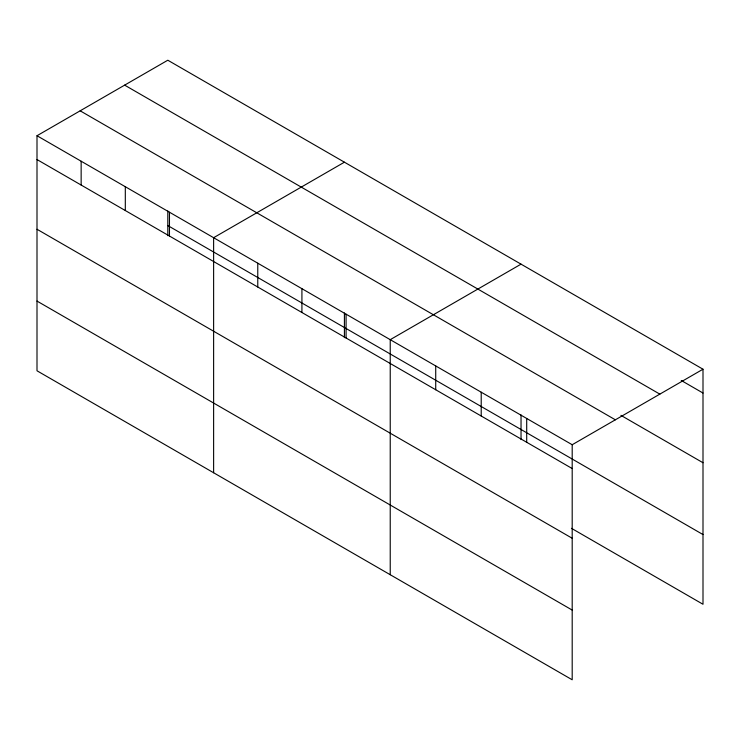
<?xml version="1.0" encoding="UTF-8"?>
<svg xmlns="http://www.w3.org/2000/svg" width="740" height="740" viewBox="0 0 740 740"><rect width="100%" height="100%" fill="white"/><g stroke="black" fill="none" stroke-linecap="round" stroke-linejoin="round"><path stroke-width="1.11" d="M37 135.735L572.196 444.731L572.196 679.783L37 370.786L37 135.735L167.804 60.218L703 369.214L703 604.265L571.465 528.323M344.414 162.19L213.62 237.707L213.62 472.758M521.034 264.152L390.23 339.669L390.23 574.721M572.196 444.731L703 369.214M681.244 380.471L703 393.032M124.635 85.137L659.84 394.133M620.916 415.353L703 462.74M80.16 110.815L615.365 419.811M167.804 225.561L703 534.558M37 159.553L572.196 468.55M37 229.261L572.196 538.258M37 301.078L572.196 610.074M526.704 418.461L526.704 442.279M521.034 414.909L521.034 439.615M481.213 392.2L481.213 416.019M435.721 365.939L435.721 389.758M346.079 314.176L346.079 337.995M344.414 312.946L344.414 337.653M301.92 288.683L301.92 312.502M257.77 263.2L257.77 287.018M169.46 212.214L169.46 236.032M167.804 210.974L167.804 235.681M125.31 186.721L125.31 210.539M81.15 161.228L81.15 185.046"/></g></svg>
